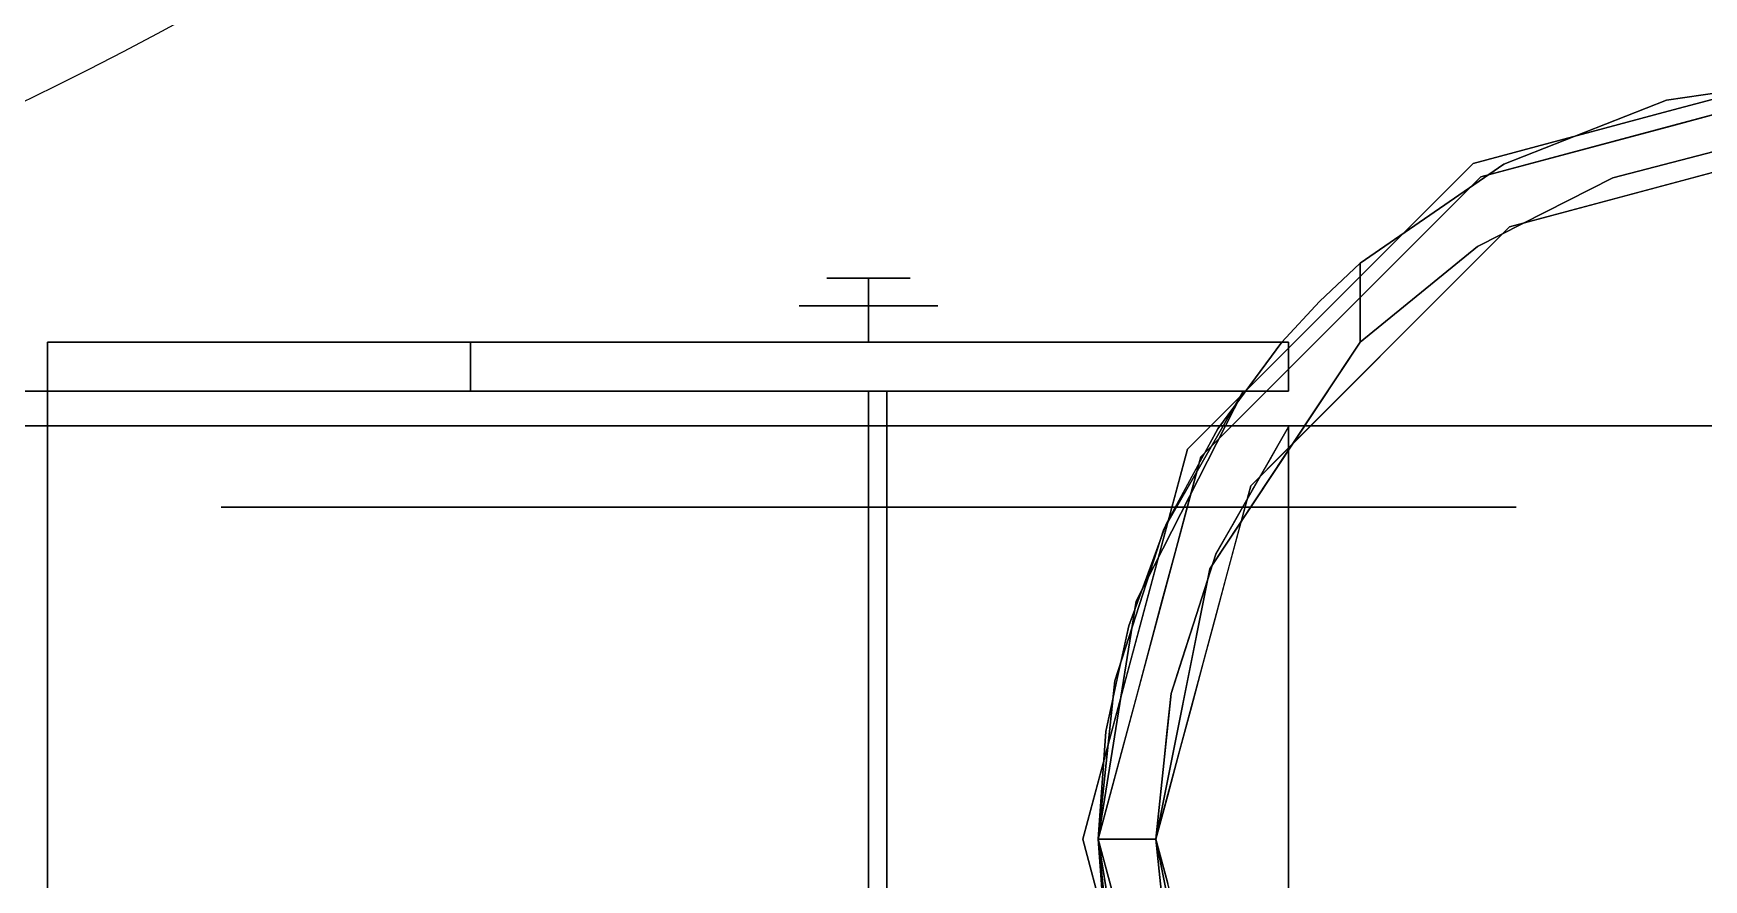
# Model space of a CAD drawing. Header units: millimetres. Extents: x -1 to 1346, y -1098 to 14.
# Drawn here: x 1192.1 to 1269, y -597 to -558.1 of the extents above; entities that cross this region are included whole.
import ezdxf

# ---------------------------------------------------------------- set-up
doc = ezdxf.new("R2010")
doc.units = ezdxf.units.MM
for name, color, linetype in [('IQ_200_3D', 1, 'Continuous'), ('IQ_204_2D', 7, 'Continuous'), ('IQ_204_3D', 7, 'Continuous')]:
    doc.layers.add(name, color=color, linetype=linetype)

# ---------------------------------------------------------------- blocks, each defined once
blk = doc.blocks.new('hpp_cutout_2c_l_3d')
at = {"layer": 'IQ_200_3D'}
mesh = blk.add_polyface(dxfattribs=at)
corners = [(1345, 0, 50), (0, 0, 50), (0, -700, 50), (1345, -700, 50)]
mesh.append_faces([[corners[k] for k in face] for face in [(0, 1, 2, 3)]])
mesh = blk.add_polyface(dxfattribs=at)
corners = [(1345, -700, 0), (0, -700, 0), (0, 0, 0), (1345, 0, 0)]
mesh.append_faces([[corners[k] for k in face] for face in [(0, 1, 2, 3)]])
blk = doc.blocks.new('ice_ref')
at = {"layer": 'IQ_204_2D'}
blk.add_ellipse((0, 0), major_axis=(-200, 0), ratio=0.45, dxfattribs=at)

msp = doc.modelspace()

# ---------------------------------------------------------------- linework, layer by layer
at = {"layer": 'IQ_200_3D'}
msp.add_3dface([(1343, -645, 155), (2, -645, 155), (2, 0, 155), (1343, 0, 155)], dxfattribs=at)
at = {"layer": 'IQ_204_3D'}
for points, invisible_edges in [([(1276.355, -559.232, 155), (1276.355, -559.232, 117.107), (1267.37, -561.639, 117.107), (1267.37, -561.639, 155)], 5), ([(1260.067, -566.962, 116.938), (1276.355, -562.598, 116.938), (1276.355, -559.943, 116.938), (1258.74, -564.663, 116.938)], 10), ([(1267.548, -562.303, 116.938), (1275.252, -559.961, 74.789), (1267.292, -561.129, 66.829)], 13), ([(1275.252, -559.961, 74.789), (1271.576, -562.95, 71.112), (1267.292, -561.129, 66.829)], 3), ([(1276.355, -559.943, 116.938), (1275.252, -559.961, 74.789), (1267.548, -562.303, 116.938)], 3), ([(1258.74, -564.663, 116.938), (1267.292, -561.129, 66.829), (1259.805, -564.073, 59.341)], 13), ([(1267.292, -561.129, 66.829), (1258.74, -564.663, 116.938), (1267.548, -562.303, 116.938)], 13), ([(1259.805, -564.073, 59.341), (1267.292, -561.129, 66.829), (1264.819, -564.709, 64.355)], 14), ([(1264.819, -564.709, 64.355), (1267.292, -561.129, 66.829), (1271.576, -562.95, 71.112)], 3), ([(1267.37, -561.639, 117.107), (1258.384, -564.047, 117.107), (1258.384, -564.047, 155), (1267.37, -561.639, 155)], 10), ([(1271.576, -562.95, 71.112), (1268.211, -564.78, 116.938), (1264.819, -564.709, 64.355)], 3), ([(1268.211, -564.78, 116.938), (1271.576, -562.95, 71.112), (1276.355, -562.598, 116.938)], 3), ([(1251.807, -570.625, 155), (1258.384, -564.047, 155), (1258.384, -564.047, 117.107), (1251.807, -570.625, 117.107)], 10), ([(1258.74, -564.663, 116.938), (1259.805, -564.073, 59.341), (1253.181, -568.639, 52.717)], 13), ([(1259.805, -564.073, 59.341), (1258.592, -567.867, 58.128), (1253.181, -568.639, 52.717)], 3), ([(1258.592, -567.867, 58.128), (1259.805, -564.073, 59.341), (1264.819, -564.709, 64.355)], 3), ([(1248.144, -578.885, 116.938), (1260.067, -566.962, 116.938), (1258.74, -564.663, 116.938), (1245.845, -577.558, 116.938)], 10), ([(1252.293, -571.111, 116.938), (1258.74, -564.663, 116.938), (1253.181, -568.639, 52.717)], 14), ([(1258.592, -567.867, 58.128), (1264.819, -564.709, 64.355), (1260.067, -566.962, 116.938)], 14), ([(1260.067, -566.962, 116.938), (1264.819, -564.709, 64.355), (1268.211, -564.78, 116.938)], 3), ([(1258.592, -567.867, 58.128), (1260.067, -566.962, 116.938), (1254.106, -572.924, 116.938)], 13), ([(1254.106, -572.924, 116.938), (1253.181, -572.28, 52.717), (1258.592, -567.867, 58.128)], 13), ([(1253.181, -572.28, 52.717), (1253.181, -568.639, 52.717), (1258.592, -567.867, 58.128)], 2), ([(1251.307, -570.4, 52.717), (1249.583, -572.273, 109.985), (1253.181, -568.639, 52.717)], 3), ([(1253.181, -572.28, 52.717), (1249.889, -572.273, 52.717), (1251.307, -570.4, 52.717), (1253.181, -568.639, 52.717)], 3), ([(1228.629, -569.329, 50.8), (1230.547, -569.329, 48.882), (1230.547, -570.599, 47.612), (1227.359, -570.599, 50.8)], 8), ([(1227.359, -570.599, 50.8), (1230.547, -570.599, 53.988), (1230.547, -569.329, 52.718)], 12), ([(1227.359, -570.599, 50.8), (1230.547, -569.329, 52.718), (1228.629, -569.329, 50.8)], 13), ([(1232.465, -569.329, 50.8), (1230.547, -569.329, 52.718), (1230.547, -570.599, 53.988), (1233.735, -570.599, 50.8)], 8), ([(1233.735, -570.599, 50.8), (1230.547, -570.599, 47.612), (1230.547, -569.329, 48.882)], 12), ([(1233.735, -570.599, 50.8), (1230.547, -569.329, 48.882), (1232.465, -569.329, 50.8)], 13), ([(1227.359, -570.599, 50.8), (1230.547, -570.599, 47.612), (1230.547, -572.273, 47.612), (1227.359, -572.273, 50.8)], 8), ([(1227.359, -572.273, 50.8), (1230.547, -572.273, 53.988), (1230.547, -570.599, 53.988), (1227.359, -570.599, 50.8)], 8), ([(1233.735, -570.599, 50.8), (1230.547, -570.599, 53.988), (1230.547, -572.273, 53.988), (1233.735, -572.273, 50.8)], 8), ([(1233.735, -572.273, 50.8), (1230.547, -572.273, 47.612), (1230.547, -570.599, 47.612), (1233.735, -570.599, 50.8)], 8), ([(1251.807, -570.625, 117.107), (1245.229, -577.202, 117.107), (1245.229, -577.202, 155), (1251.807, -570.625, 155)], 10), ([(1249.583, -572.273, 109.985), (1251.307, -570.4, 52.717), (1249.583, -572.273, 52.717)], 1), ([(1251.307, -570.4, 52.717), (1249.889, -572.273, 52.717), (1249.583, -572.273, 52.717)], 1), ([(1249.583, -572.273, 109.985), (1249.069, -574.334, 116.938), (1250.681, -572.723, 116.938), (1252.293, -571.111, 116.938)], 9), ([(1212.214, -572.273, 98.177), (1192.739, -572.273, 105.995), (1192.739, -572.273, 109.985), (1249.583, -572.273, 109.985)], 8), ([(1192.739, -572.273, 109.985), (1241.478, -590.201, 109.985), (1242.527, -585.334, 109.985)], 13), ([(1241.478, -590.201, 109.985), (1192.739, -572.273, 109.985), (1241.125, -595.173, 109.985)], 3), ([(1192.739, -572.273, 109.985), (1242.527, -585.334, 109.985), (1244.254, -580.659, 109.985)], 13), ([(1246.624, -576.273, 109.985), (1249.583, -572.273, 109.985), (1192.739, -572.273, 109.985)], 12), ([(1244.254, -580.659, 109.985), (1246.624, -576.273, 109.985), (1192.739, -572.273, 109.985)], 14), ([(1192.739, -618.043, 109.985), (1241.477, -600.137, 109.985), (1241.125, -595.173, 109.985), (1192.739, -572.273, 109.985)], 5), ([(1192.739, -572.273, 109.985), (1192.739, -572.273, 105.995), (1192.739, -574.532, 105.995), (1192.739, -618.043, 109.985)], 4), ([(1212.856, -572.273, 47.385), (1212.214, -572.273, 52.261), (1249.583, -572.273, 52.717), (1214.738, -572.273, 42.842)], 6), ([(1249.583, -572.273, 52.717), (1212.214, -572.273, 52.261), (1212.214, -572.273, 98.177), (1249.583, -572.273, 109.985)], 5), ([(1212.214, -572.273, 52.261), (1212.856, -572.273, 47.385), (1212.856, -574.532, 47.385), (1212.214, -574.532, 52.261)], 2), ([(1214.738, -574.532, 42.842), (1212.856, -574.532, 47.385), (1212.856, -572.273, 47.385), (1214.738, -572.273, 42.842)], 10), ([(1217.731, -572.273, 38.941), (1214.738, -572.273, 42.842), (1249.583, -572.273, 52.717), (1221.633, -572.273, 35.947)], 6), ([(1217.731, -574.532, 38.941), (1214.738, -574.532, 42.842), (1214.738, -572.273, 42.842), (1217.731, -572.273, 38.941)], 10), ([(1221.633, -574.532, 35.947), (1217.731, -574.532, 38.941), (1217.731, -572.273, 38.941), (1221.633, -572.273, 35.947)], 10), ([(1226.176, -572.273, 34.065), (1221.633, -572.273, 35.947), (1249.583, -572.273, 52.717), (1231.051, -572.273, 33.423)], 6), ([(1226.176, -574.532, 34.065), (1221.633, -574.532, 35.947), (1221.633, -572.273, 35.947), (1226.176, -572.273, 34.065)], 10), ([(1231.051, -574.532, 33.423), (1226.176, -574.532, 34.065), (1226.176, -572.273, 34.065), (1231.051, -572.273, 33.423)], 10), ([(1235.927, -572.273, 34.065), (1231.051, -572.273, 33.423), (1249.583, -572.273, 52.717), (1240.47, -572.273, 35.947)], 6), ([(1231.051, -572.273, 33.423), (1235.927, -572.273, 34.065), (1235.927, -574.532, 34.065), (1231.051, -574.532, 33.423)], 10), ([(1240.47, -574.532, 35.947), (1235.927, -574.532, 34.065), (1235.927, -572.273, 34.065), (1240.47, -572.273, 35.947)], 10), ([(1244.371, -572.273, 38.941), (1240.47, -572.273, 35.947), (1249.583, -572.273, 52.717)], 14), ([(1244.371, -574.532, 38.941), (1240.47, -574.532, 35.947), (1240.47, -572.273, 35.947), (1244.371, -572.273, 38.941)], 10), ([(1249.583, -572.273, 52.717), (1249.247, -572.273, 47.385), (1247.365, -572.273, 42.842), (1244.371, -572.273, 38.941)], 9), ([(1247.365, -574.532, 42.842), (1244.371, -574.532, 38.941), (1244.371, -572.273, 38.941), (1247.365, -572.273, 42.842)], 10), ([(1249.889, -574.532, 52.717), (1253.181, -572.28, 52.717), (1246.257, -582.713, 52.717)], 13), ([(1249.247, -574.532, 47.385), (1247.365, -574.532, 42.842), (1247.365, -572.273, 42.842), (1249.247, -572.273, 47.385)], 10), ([(1249.069, -574.334, 116.938), (1249.583, -572.273, 109.985), (1248.104, -574.273, 109.985)], 13), ([(1249.889, -572.273, 52.261), (1249.247, -572.273, 47.385), (1249.583, -572.273, 52.717), (1249.889, -572.273, 52.717)], 2), ([(1249.889, -574.532, 52.261), (1249.247, -574.532, 47.385), (1249.247, -572.273, 47.385), (1249.889, -572.273, 52.261)], 2), ([(1249.719, -577.497, 52.717), (1253.181, -572.28, 52.717), (1249.889, -576.181, 105.995)], 14), ([(1249.889, -574.532, 52.717), (1249.889, -572.273, 52.717), (1253.181, -572.28, 52.717)], 14), ([(1249.889, -576.181, 105.995), (1254.106, -572.924, 116.938), (1251.125, -575.904, 116.938)], 13), ([(1247.457, -575.946, 116.938), (1248.104, -574.273, 109.985), (1246.624, -576.273, 109.985)], 13), ([(1249.069, -574.334, 116.938), (1248.104, -574.273, 109.985), (1247.457, -575.946, 116.938)], 3), ([(1191.353, -574.532, 102.564), (1156.027, -574.532, 116.836), (1157.413, -574.532, 120.267), (1192.739, -574.532, 105.995)], 8), ([(1192.739, -574.532, 105.995), (1231.387, -574.532, 105.995), (1231.387, -574.532, 102.564), (1191.353, -574.532, 102.564)], 8), ([(1192.739, -574.532, 105.995), (1212.214, -574.532, 98.177), (1247.805, -574.532, 105.995)], 2), ([(1192.739, -615.784, 105.995), (1192.739, -618.043, 105.995), (1192.739, -618.043, 109.985), (1192.739, -574.532, 105.995)], 4), ([(1247.805, -574.532, 105.995), (1244.149, -580.894, 105.995), (1192.739, -574.532, 105.995)], 2), ([(1192.739, -574.532, 105.995), (1241.89, -587.875, 105.995), (1241.125, -595.173, 105.995)], 13), ([(1241.89, -587.875, 105.995), (1192.739, -574.532, 105.995), (1244.149, -580.894, 105.995)], 3), ([(1241.125, -595.173, 105.995), (1241.89, -602.471, 105.995), (1192.739, -615.813, 105.995), (1192.739, -574.532, 105.995)], 10), ([(1247.805, -574.532, 52.717), (1247.805, -574.532, 105.995), (1212.214, -574.532, 98.177), (1212.214, -574.532, 52.261)], 10), ([(1247.805, -574.532, 52.717), (1212.214, -574.532, 52.261), (1212.856, -574.532, 47.385), (1214.738, -574.532, 42.842)], 9), ([(1217.731, -574.532, 38.941), (1221.633, -574.532, 35.947), (1247.805, -574.532, 52.717), (1214.738, -574.532, 42.842)], 6), ([(1226.176, -574.532, 34.065), (1231.051, -574.532, 33.423), (1247.805, -574.532, 52.717), (1221.633, -574.532, 35.947)], 6), ([(1230.547, -579.871, 44.562), (1225.145, -579.871, 47.681), (1225.145, -574.532, 47.681), (1230.547, -574.532, 44.562)], 2), ([(1225.145, -574.532, 53.919), (1225.145, -574.532, 47.681), (1225.145, -579.871, 47.681), (1225.145, -579.871, 53.919)], 10), ([(1225.145, -579.871, 53.919), (1230.547, -579.871, 57.038), (1230.547, -574.532, 57.038), (1225.145, -574.532, 53.919)], 8), ([(1225.145, -574.532, 53.919), (1230.547, -574.532, 57.038), (1230.547, -574.532, 50.8)], 12), ([(1230.547, -574.532, 50.8), (1230.547, -574.532, 44.562), (1225.145, -574.532, 47.681), (1225.145, -574.532, 53.919)], 8), ([(1230.547, -579.871, 57.038), (1235.949, -579.871, 53.919), (1235.949, -574.532, 53.919), (1230.547, -574.532, 57.038)], 2), ([(1235.949, -579.871, 47.681), (1230.547, -579.871, 44.562), (1230.547, -574.532, 44.562), (1235.949, -574.532, 47.681)], 8), ([(1230.547, -574.532, 57.038), (1235.949, -574.532, 53.919), (1230.547, -574.532, 50.8)], 2), ([(1235.949, -574.532, 47.681), (1230.547, -574.532, 44.562), (1230.547, -574.532, 50.8), (1235.949, -574.532, 53.919)], 4), ([(1247.805, -574.532, 52.717), (1231.051, -574.532, 33.423), (1235.927, -574.532, 34.065), (1240.47, -574.532, 35.947)], 9), ([(1235.949, -574.532, 47.681), (1235.949, -574.532, 53.919), (1235.949, -579.871, 53.919), (1235.949, -579.871, 47.681)], 10), ([(1247.805, -574.532, 52.717), (1240.47, -574.532, 35.947), (1244.371, -574.532, 38.941), (1247.365, -574.532, 42.842)], 9), ([(1247.805, -574.532, 52.717), (1242.877, -584.203, 52.717), (1244.149, -580.894, 105.995)], 14), ([(1247.805, -574.532, 52.717), (1249.889, -574.532, 52.717), (1246.257, -582.713, 52.717), (1242.877, -584.203, 52.717)], 6), ([(1244.149, -580.894, 105.995), (1247.805, -574.532, 105.995), (1247.805, -574.532, 52.717)], 12), ([(1249.247, -574.532, 47.385), (1247.805, -574.532, 52.717), (1247.365, -574.532, 42.842)], 3), ([(1249.889, -574.532, 52.261), (1249.889, -574.532, 52.717), (1247.805, -574.532, 52.717), (1249.247, -574.532, 47.385)], 4), ([(1246.624, -576.273, 109.985), (1245.845, -577.558, 116.938), (1247.457, -575.946, 116.938)], 13), ([(1251.125, -575.904, 116.938), (1249.634, -577.395, 116.938), (1249.889, -576.181, 109.985)], 14), ([(1249.889, -576.181, 109.985), (1249.889, -576.181, 105.995), (1251.125, -575.904, 116.938)], 14), ([(1200.729, -576.123, 60.489), (1200.729, -576.123, 41.111), (1181.021, -576.123, 62.104), (1190.83, -576.123, 82.473)], 10), ([(1181.021, -576.123, 39.496), (1181.021, -576.123, 62.104), (1200.729, -576.123, 41.111), (1190.83, -576.123, 19.127)], 6), ([(1199.668, -576.123, 12.079), (1199.668, -614.223, 12.079), (1190.83, -614.223, 19.127), (1190.83, -576.123, 19.127)], 5), ([(1190.83, -614.223, 82.473), (1199.668, -614.223, 89.521), (1199.668, -576.123, 89.521), (1190.83, -576.123, 82.473)], 10), ([(1190.83, -576.123, 82.473), (1208.506, -576.123, 96.569), (1212.118, -576.123, 76.165), (1200.729, -576.123, 60.489)], 10), ([(1190.83, -576.123, 19.127), (1200.729, -576.123, 41.111), (1212.118, -576.123, 25.435), (1208.506, -576.123, 5.031)], 5), ([(1199.668, -614.223, 89.521), (1208.506, -614.223, 96.569), (1208.506, -576.123, 96.569), (1199.668, -576.123, 89.521)], 10), ([(1199.668, -614.223, 12.079), (1199.668, -576.123, 12.079), (1208.506, -576.123, 5.031), (1208.506, -614.223, 5.031)], 5), ([(1200.729, -576.123, 41.111), (1200.729, -579.871, 41.111), (1206.423, -579.871, 33.273), (1206.423, -576.123, 33.273)], 5), ([(1200.729, -579.871, 41.111), (1200.729, -576.123, 41.111), (1200.729, -576.123, 50.8), (1200.729, -579.871, 50.8)], 5), ([(1200.729, -579.871, 50.8), (1200.729, -576.123, 50.8), (1200.729, -576.123, 60.489), (1200.729, -579.871, 60.489)], 5), ([(1200.729, -579.871, 60.489), (1200.729, -576.123, 60.489), (1206.423, -576.123, 68.327), (1206.423, -579.871, 68.327)], 5), ([(1206.423, -576.123, 33.273), (1206.423, -579.871, 33.273), (1212.118, -579.871, 25.435), (1212.118, -576.123, 25.435)], 5), ([(1206.423, -579.871, 68.327), (1206.423, -576.123, 68.327), (1212.118, -576.123, 76.165), (1212.118, -579.871, 76.165)], 5), ([(1208.506, -614.223, 5.031), (1208.506, -576.123, 5.031), (1216.55, -614.223, 3.195)], 3), ([(1216.55, -614.223, 98.405), (1208.506, -576.123, 96.569), (1208.506, -614.223, 96.569)], 3), ([(1216.55, -614.223, 3.195), (1208.506, -576.123, 5.031), (1219.526, -576.123, 2.515)], 13), ([(1208.506, -576.123, 96.569), (1216.55, -614.223, 98.405), (1219.526, -576.123, 99.085)], 3), ([(1208.506, -576.123, 96.569), (1230.547, -576.123, 101.6), (1230.547, -576.123, 82.153), (1212.118, -576.123, 76.165)], 8), ([(1208.506, -576.123, 5.031), (1212.118, -576.123, 25.435), (1230.547, -576.123, 19.447), (1230.547, -576.123)], 1), ([(1212.118, -576.123, 25.435), (1212.118, -579.871, 25.435), (1221.333, -579.871, 22.441), (1221.333, -576.123, 22.441)], 5), ([(1221.333, -576.123, 79.159), (1219.116, -579.871, 78.439), (1212.118, -576.123, 76.165)], 3), ([(1212.118, -579.871, 76.165), (1212.118, -576.123, 76.165), (1219.116, -579.871, 78.439)], 3), ([(1230.547, -614.223), (1216.55, -614.223, 3.195), (1219.526, -576.123, 2.515)], 14), ([(1230.547, -614.223, 101.6), (1219.526, -576.123, 99.085), (1216.55, -614.223, 98.405)], 3), ([(1224.831, -579.871, 80.296), (1219.116, -579.871, 78.439), (1221.333, -576.123, 79.159)], 14), ([(1230.547, -576.123), (1230.547, -614.223), (1219.526, -576.123, 2.515)], 2), ([(1230.547, -614.223, 101.6), (1230.547, -576.123, 101.6), (1219.526, -576.123, 99.085)], 12), ([(1221.333, -576.123, 22.441), (1221.333, -579.871, 22.441), (1230.547, -579.871, 19.447), (1230.547, -576.123, 19.447)], 1), ([(1230.547, -576.123, 82.153), (1224.831, -579.871, 80.296), (1221.333, -576.123, 79.159)], 3), ([(1230.547, -576.123, 82.153), (1230.547, -579.871, 82.153), (1224.831, -579.871, 80.296)], 12), ([(1230.547, -576.123, 101.6), (1230.547, -614.223, 101.6), (1241.568, -576.123, 99.085)], 2), ([(1230.547, -614.223, 101.6), (1244.544, -614.223, 98.405), (1241.568, -576.123, 99.085)], 14), ([(1230.547, -614.223), (1241.568, -576.123, 2.515), (1244.544, -614.223, 3.195)], 3), ([(1230.547, -614.223), (1230.547, -576.123), (1241.568, -576.123, 2.515)], 12), ([(1230.547, -576.123, 82.153), (1230.547, -576.123, 101.6), (1252.588, -576.123, 96.569), (1248.976, -576.123, 76.165)], 4), ([(1230.547, -576.123, 19.447), (1248.976, -576.123, 25.435), (1252.588, -576.123, 5.031), (1230.547, -576.123)], 2), ([(1239.762, -576.123, 79.159), (1239.762, -579.871, 79.159), (1230.547, -579.871, 82.153), (1230.547, -576.123, 82.153)], 1), ([(1230.547, -576.123, 19.447), (1230.547, -579.871, 19.447), (1236.263, -579.871, 21.304)], 12), ([(1230.547, -576.123, 19.447), (1236.263, -579.871, 21.304), (1239.762, -576.123, 22.441)], 3), ([(1236.263, -579.871, 21.304), (1241.978, -579.871, 23.161), (1239.762, -576.123, 22.441)], 14), ([(1248.976, -576.123, 76.165), (1248.976, -579.871, 76.165), (1239.762, -579.871, 79.159), (1239.762, -576.123, 79.159)], 5), ([(1239.762, -576.123, 22.441), (1241.978, -579.871, 23.161), (1248.976, -576.123, 25.435)], 3), ([(1244.544, -614.223, 98.405), (1252.588, -576.123, 96.569), (1241.568, -576.123, 99.085)], 13), ([(1252.588, -576.123, 5.031), (1244.544, -614.223, 3.195), (1241.568, -576.123, 2.515)], 3), ([(1248.976, -579.871, 25.435), (1248.976, -576.123, 25.435), (1241.978, -579.871, 23.161)], 3), ([(1249.889, -576.181, 109.985), (1246.544, -582.04, 109.985), (1244.478, -588.463, 109.985), (1243.78, -595.173, 109.985)], 8), ([(1246.544, -608.305, 109.985), (1249.889, -614.165, 109.985), (1249.889, -576.181, 109.985), (1243.78, -595.173, 109.985)], 12), ([(1252.588, -614.223, 96.569), (1252.588, -576.123, 96.569), (1244.544, -614.223, 98.405)], 3), ([(1244.544, -614.223, 3.195), (1252.588, -576.123, 5.031), (1252.588, -614.223, 5.031)], 3), ([(1245.845, -577.558, 116.938), (1246.624, -576.273, 109.985), (1245.439, -578.466, 109.985)], 13), ([(1246.544, -582.04, 105.995), (1249.889, -576.181, 105.995), (1249.889, -614.165, 105.995), (1246.544, -608.305, 105.995)], 8), ([(1249.719, -577.497, 52.717), (1249.889, -576.181, 105.995), (1246.544, -582.04, 105.995)], 13), ([(1270.264, -576.123, 82.473), (1260.366, -576.123, 60.489), (1248.976, -576.123, 76.165), (1252.588, -576.123, 96.569)], 5), ([(1248.976, -576.123, 25.435), (1260.366, -576.123, 41.111), (1270.264, -576.123, 19.127), (1252.588, -576.123, 5.031)], 10), ([(1254.671, -576.123, 68.327), (1254.671, -579.871, 68.327), (1248.976, -579.871, 76.165), (1248.976, -576.123, 76.165)], 5), ([(1254.671, -576.123, 33.273), (1248.976, -576.123, 25.435), (1254.671, -579.871, 33.273), (1260.366, -579.871, 41.111)], 10), ([(1248.976, -576.123, 25.435), (1248.976, -579.871, 25.435), (1254.671, -579.871, 33.273)], 13), ([(1249.053, -577.646, 109.985), (1249.889, -576.181, 109.985), (1249.634, -577.395, 116.938)], 14), ([(1252.588, -576.123, 96.569), (1252.588, -614.223, 96.569), (1261.426, -614.223, 89.521), (1261.426, -576.123, 89.521)], 5), ([(1252.588, -614.223, 5.031), (1252.588, -576.123, 5.031), (1261.426, -576.123, 12.079), (1261.426, -614.223, 12.079)], 5), ([(1260.366, -576.123, 60.489), (1260.366, -579.871, 60.489), (1254.671, -579.871, 68.327), (1254.671, -576.123, 68.327)], 5), ([(1260.366, -576.123, 41.111), (1254.671, -576.123, 33.273), (1260.366, -579.871, 41.111)], 14), ([(1260.366, -576.123, 60.489), (1270.264, -576.123, 82.473), (1280.073, -576.123, 62.104), (1260.366, -576.123, 41.111)], 5), ([(1280.073, -576.123, 39.496), (1270.264, -576.123, 19.127), (1260.366, -576.123, 41.111), (1280.073, -576.123, 62.104)], 6), ([(1260.366, -579.871, 60.489), (1260.366, -576.123, 60.489), (1260.366, -576.123, 50.8), (1260.366, -579.871, 50.8)], 5), ([(1260.366, -579.871, 50.8), (1260.366, -576.123, 50.8), (1260.366, -576.123, 41.111), (1260.366, -579.871, 41.111)], 5), ([(1270.264, -576.123, 19.127), (1270.264, -614.223, 19.127), (1261.426, -614.223, 12.079), (1261.426, -576.123, 12.079)], 5), ([(1261.426, -576.123, 89.521), (1261.426, -614.223, 89.521), (1270.264, -614.223, 82.473), (1270.264, -576.123, 82.473)], 5), ([(1245.845, -577.558, 116.938), (1241.125, -595.173, 116.938), (1243.78, -595.173, 116.938), (1248.144, -578.885, 116.938)], 8), ([(1245.229, -577.202, 117.107), (1242.631, -586.9, 117.107), (1242.821, -586.188, 155)], 14), ([(1245.229, -577.202, 117.107), (1242.821, -586.188, 155), (1245.229, -577.202, 155)], 13), ([(1245.255, -579.76, 116.938), (1245.845, -577.558, 116.938), (1245.439, -578.466, 109.985)], 14), ([(1249.719, -577.497, 52.717), (1246.544, -582.04, 105.995), (1246.257, -582.713, 52.717)], 3), ([(1249.634, -577.395, 116.938), (1248.144, -578.885, 116.938), (1249.053, -577.646, 109.985)], 14), ([(1248.217, -579.111, 109.985), (1249.053, -577.646, 109.985), (1248.144, -578.885, 116.938)], 14), ([(1245.439, -578.466, 109.985), (1244.254, -580.659, 109.985), (1245.255, -579.76, 116.938)], 14), ([(1247.598, -580.921, 116.938), (1247.38, -580.575, 109.985), (1248.144, -578.885, 116.938)], 3), ([(1247.38, -580.575, 109.985), (1248.217, -579.111, 109.985), (1248.144, -578.885, 116.938)], 14), ([(1225.145, -579.871, 53.919), (1200.729, -579.871, 60.489), (1212.118, -579.871, 76.165), (1230.547, -579.871, 57.038)], 5), ([(1200.729, -579.871, 41.111), (1200.729, -579.871, 60.489), (1225.145, -579.871, 53.919), (1225.145, -579.871, 47.681)], 10), ([(1212.118, -579.871, 25.435), (1200.729, -579.871, 41.111), (1225.145, -579.871, 47.681), (1230.547, -579.871, 44.562)], 10), ([(1230.547, -579.871, 82.153), (1230.547, -579.871, 57.038), (1212.118, -579.871, 76.165)], 2), ([(1230.547, -579.871, 44.562), (1230.547, -579.871, 19.447), (1212.118, -579.871, 25.435)], 12), ([(1230.547, -579.871, 57.038), (1230.547, -579.871, 82.153), (1248.976, -579.871, 76.165), (1235.949, -579.871, 53.919)], 4), ([(1235.949, -579.871, 47.681), (1260.366, -579.871, 41.111), (1248.976, -579.871, 25.435), (1230.547, -579.871, 44.562)], 5), ([(1230.547, -579.871, 44.562), (1248.976, -579.871, 25.435), (1230.547, -579.871, 19.447)], 1), ([(1235.949, -579.871, 53.919), (1248.976, -579.871, 76.165), (1260.366, -579.871, 60.489), (1260.366, -579.871, 41.111)], 9), ([(1260.366, -579.871, 41.111), (1235.949, -579.871, 47.681), (1235.949, -579.871, 53.919)], 13), ([(1244.254, -580.659, 109.985), (1244.665, -581.962, 116.938), (1245.255, -579.76, 116.938)], 13), ([(1244.254, -580.659, 109.985), (1243.391, -582.997, 109.985), (1244.665, -581.962, 116.938)], 14), ([(1246.544, -582.04, 109.985), (1247.38, -580.575, 109.985), (1247.598, -580.921, 116.938)], 14), ([(1244.149, -580.894, 105.995), (1242.877, -584.203, 52.717), (1241.89, -587.875, 105.995)], 3), ([(1247.598, -580.921, 116.938), (1247.053, -582.957, 116.938), (1246.544, -582.04, 109.985)], 14), ([(1244.665, -581.962, 116.938), (1243.391, -582.997, 109.985), (1244.075, -584.164, 116.938)], 3), ([(1244.478, -588.463, 105.995), (1246.544, -582.04, 105.995), (1246.544, -608.305, 105.995), (1244.478, -601.883, 105.995)], 10), ([(1244.478, -588.463, 105.995), (1246.257, -582.713, 52.717), (1246.544, -582.04, 105.995)], 3), ([(1246.028, -583.646, 109.985), (1246.544, -582.04, 109.985), (1247.053, -582.957, 116.938)], 14), ([(1243.78, -595.173, 52.717), (1241.125, -595.173, 52.717), (1242.877, -584.203, 52.717), (1246.257, -582.713, 52.717)], 4), ([(1245.018, -588.943, 52.717), (1246.257, -582.713, 52.717), (1244.478, -588.463, 105.995)], 14), ([(1247.053, -582.957, 116.938), (1246.507, -584.993, 116.938), (1246.028, -583.646, 109.985)], 14), ([(1244.075, -584.164, 116.938), (1243.391, -582.997, 109.985), (1242.527, -585.334, 109.985)], 13), ([(1245.511, -585.251, 109.985), (1246.028, -583.646, 109.985), (1246.507, -584.993, 116.938)], 14), ([(1241.125, -595.173, 52.717), (1241.89, -587.875, 105.995), (1242.877, -584.203, 52.717)], 3), ([(1242.527, -585.334, 109.985), (1243.485, -586.366, 116.938), (1244.075, -584.164, 116.938)], 13), ([(1244.995, -586.857, 109.985), (1245.511, -585.251, 109.985), (1245.962, -587.029, 116.938)], 14), ([(1246.507, -584.993, 116.938), (1245.962, -587.029, 116.938), (1245.511, -585.251, 109.985)], 14), ([(1243.485, -586.366, 116.938), (1242.527, -585.334, 109.985), (1242.003, -587.767, 109.985)], 13), ([(1242.631, -586.9, 117.107), (1240.414, -595.173, 155), (1242.821, -586.188, 155)], 13), ([(1243.485, -586.366, 116.938), (1242.003, -587.767, 109.985), (1242.895, -588.567, 116.938)], 3), ([(1240.414, -595.173, 155), (1242.631, -586.9, 117.107), (1240.414, -595.173, 117.107)], 1), ([(1244.478, -588.463, 109.985), (1244.995, -586.857, 109.985), (1245.962, -587.029, 116.938)], 14), ([(1245.962, -587.029, 116.938), (1245.416, -589.065, 116.938), (1244.478, -588.463, 109.985)], 14), ([(1241.125, -595.173, 52.717), (1241.125, -595.173, 105.995), (1241.89, -587.875, 105.995)], 12), ([(1241.478, -590.201, 109.985), (1242.895, -588.567, 116.938), (1242.003, -587.767, 109.985)], 3), ([(1242.895, -588.567, 116.938), (1241.478, -590.201, 109.985), (1242.305, -590.769, 116.938)], 3), ([(1243.78, -595.173, 105.995), (1244.478, -588.463, 105.995), (1244.478, -601.883, 105.995)], 2), ([(1245.018, -588.943, 52.717), (1244.478, -588.463, 105.995), (1243.78, -595.173, 105.995)], 13), ([(1245.018, -588.943, 52.717), (1243.78, -595.173, 105.995), (1243.78, -595.173, 52.717)], 1), ([(1244.478, -588.463, 109.985), (1245.416, -589.065, 116.938), (1244.304, -590.14, 109.985)], 3), ([(1244.871, -591.101, 116.938), (1244.304, -590.14, 109.985), (1245.416, -589.065, 116.938)], 3), ([(1241.125, -595.173, 109.985), (1242.305, -590.769, 116.938), (1241.478, -590.201, 109.985)], 3), ([(1244.129, -591.818, 109.985), (1244.304, -590.14, 109.985), (1244.871, -591.101, 116.938)], 14), ([(1242.305, -590.769, 116.938), (1241.125, -595.173, 109.985), (1241.125, -595.173, 116.938)], 1), ([(1244.129, -591.818, 109.985), (1244.871, -591.101, 116.938), (1244.325, -593.137, 116.938)], 13), ([(1243.954, -593.495, 109.985), (1244.129, -591.818, 109.985), (1244.325, -593.137, 116.938)], 14), ([(1244.325, -593.137, 116.938), (1243.78, -595.173, 116.938), (1243.954, -593.495, 109.985)], 14), ([(1243.78, -595.173, 109.985), (1243.954, -593.495, 109.985), (1243.78, -595.173, 116.938)], 2), ([(1240.414, -595.173, 155), (1242.631, -603.446, 117.107), (1242.821, -604.158, 155)], 3), ([(1240.414, -595.173, 155), (1240.414, -595.173, 117.107), (1242.631, -603.446, 117.107)], 12), ([(1243.78, -595.173, 116.938), (1241.125, -595.173, 116.938), (1245.845, -612.788, 116.938), (1248.144, -611.46, 116.938)], 4), ([(1241.125, -595.173, 116.938), (1241.125, -595.173, 109.985), (1242.305, -599.577, 116.938)], 2), ([(1241.125, -595.173, 109.985), (1241.477, -600.137, 109.985), (1242.305, -599.577, 116.938)], 14), ([(1241.89, -602.471, 105.995), (1241.125, -595.173, 105.995), (1241.125, -595.173, 52.717)], 12), ([(1241.125, -595.173, 52.717), (1242.871, -606.126, 52.717), (1241.89, -602.471, 105.995)], 14), ([(1241.125, -595.173, 52.717), (1243.78, -595.173, 52.717), (1242.871, -606.126, 52.717)], 2), ([(1246.257, -607.632, 52.717), (1247.784, -615.784, 52.717), (1242.871, -606.126, 52.717), (1243.78, -595.173, 52.717)], 5), ([(1243.78, -595.173, 109.985), (1244.478, -601.883, 109.985), (1246.544, -608.305, 109.985)], 12), ([(1243.78, -595.173, 52.717), (1243.78, -595.173, 105.995), (1245.018, -601.403, 52.717)], 2), ([(1243.78, -595.173, 109.985), (1243.78, -595.173, 116.938), (1243.954, -596.85, 109.985)], 2), ([(1244.478, -601.883, 105.995), (1245.018, -601.403, 52.717), (1243.78, -595.173, 105.995)], 3), ([(1244.325, -597.209, 116.938), (1243.954, -596.85, 109.985), (1243.78, -595.173, 116.938)], 3), ([(1244.325, -597.209, 116.938), (1244.129, -598.528, 109.985), (1243.954, -596.85, 109.985)], 13)]:
    msp.add_3dface(points, dxfattribs=dict(at, invisible_edges=invisible_edges))
for points in [[(1228.629, -569.329, 50.8), (1230.547, -569.329, 52.718), (1230.547, -569.329, 50.8), (1230.547, -569.329, 48.882)], [(1230.547, -569.329, 50.8), (1230.547, -569.329, 52.718), (1232.465, -569.329, 50.8), (1230.547, -569.329, 48.882)], [(1212.214, -572.273, 98.177), (1212.214, -574.532, 98.177), (1192.739, -574.532, 105.995), (1192.739, -572.273, 105.995)], [(1212.214, -572.273, 52.261), (1212.214, -574.532, 52.261), (1212.214, -574.532, 98.177), (1212.214, -572.273, 98.177)], [(1230.547, -572.273, 50.8), (1230.547, -572.273, 53.988), (1227.359, -572.273, 50.8), (1230.547, -572.273, 47.612)], [(1233.735, -572.273, 50.8), (1230.547, -572.273, 53.988), (1230.547, -572.273, 50.8), (1230.547, -572.273, 47.612)], [(1249.889, -572.273, 52.261), (1249.889, -572.273, 52.717), (1249.889, -574.532, 52.717), (1249.889, -574.532, 52.261)], [(1192.739, -615.784, 105.995), (1192.739, -574.532, 105.995), (1157.413, -574.532, 120.267), (1157.413, -615.784, 120.267)], [(1191.353, -615.784, 102.564), (1191.353, -574.532, 102.564), (1231.387, -574.532, 102.564), (1231.387, -615.784, 102.564)], [(1231.387, -615.784, 105.995), (1231.387, -574.532, 105.995), (1192.739, -574.532, 105.995), (1192.739, -615.784, 105.995)], [(1231.387, -615.784, 102.564), (1231.387, -574.532, 102.564), (1231.387, -574.532, 105.995), (1231.387, -615.784, 105.995)], [(1249.889, -614.165, 109.985), (1249.889, -614.165, 105.995), (1249.889, -576.181, 105.995), (1249.889, -576.181, 109.985)]]:
    msp.add_3dface(points, dxfattribs=at)

# ---------------------------------------------------------------- block references
msp.add_blockref('hpp_cutout_2c_l_3d', (0, 0, 855))
at = {"layer": 'IQ_204_2D'}
msp.add_blockref('ice_ref', (1045, -500), dxfattribs=at)

doc.saveas('drawing.dxf')
